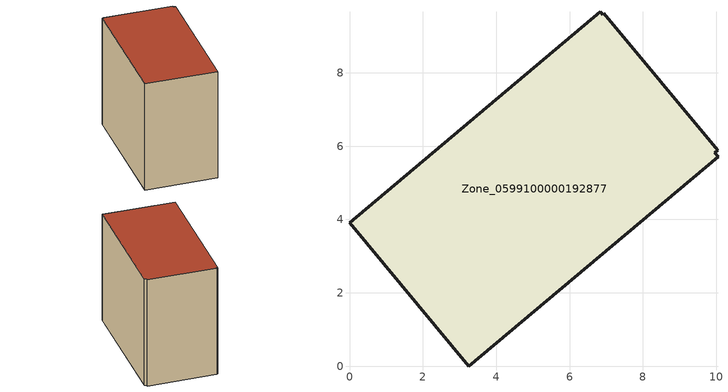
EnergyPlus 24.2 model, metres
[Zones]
Zone_0599100000192877
 floor ground (C_G): 10.05,5.89 9.96,5.82 10.05,5.71 3.26,0 0,3.91 6.84,9.66 6.9,9.59 6.94,9.63 z0
 wall outside (C_F): 3.26,0 10.05,5.71 9.96,5.82 10.05,5.89 6.94,9.63 6.9,9.59 6.84,9.66 0,3.91 3.26,0 z0:8.18
 roof outside (C_R): 9.96,5.82 10.05,5.89 6.94,9.63 6.9,9.59 6.84,9.66 0,3.91 3.26,0 10.05,5.71 z8.18
[BUILDING]
Pand.0599100000192877: North Axis=0; Terrain=City; Loads Convergence Tolerance Value=0.04; Temperature Convergence Tolerance Value=0.4; Solar Distribution=FullExterior; Maximum Number of Warmup Days=25; Minimum Number of Warmup Days=1
[Site:Location]
Rotterdam.The.Hague.AP_ZH_NLD Design_Conditions: Latitude=51.96; Longitude=4.45; Time Zone=1; Elevation=-4.5
[SITE:GROUNDTEMPERATURE:BUILDINGSURFACE]
18, 18, 18, 18, 18, 18, 18, 18, 18, 18, 18, 18
[MATERIAL] Thermal Absorptance=0.9; Solar Absorptance=0.7; Visible Absorptance=0.7
Name | Roughness | Thickness | Conductivity | Density | Specific Heat
G.TI.1975-1991 | MediumSmooth | 0.15 | 0.288461 | 540 | 1210
F.TI.1975-1991 | Rough | 0.3 | 0.230769 | 1920 | 840
R.TI.1975-1991 | MediumRough | 0.2 | 0.153846 | 1500 | 1000
[CONSTRUCTION]
C_G: G.TI.1975-1991
C_F: F.TI.1975-1991
C_R: R.TI.1975-1991
[ZONE]
Zone_0599100000192877: Type=1; Multiplier=1; Ceiling Height=Autocalculate; Volume=Autocalculate; Floor Area=autocalculate; Part of Total Floor Area=Yes
[ZONEINFILTRATION:DESIGNFLOWRATE]
Infil_Zone_0599100000192877: Zone or ZoneList or Space or SpaceList=Zone_0599100000192877; Schedule=AlwaysOn; Design Flow Rate Calculation Method=Flow/Area; Flow Rate per Floor Area=0.003; Constant Term Coefficient=1; Temperature Term Coefficient=0; Velocity Term Coefficient=0; Velocity Squared Term Coefficient=0
[HVACTEMPLATE:ZONE:IDEALLOADSAIRSYSTEM]
Zone_0599100000192877: Maximum Heating Supply Air Temperature=50; Minimum Cooling Supply Air Temperature=13; Maximum Heating Supply Air Humidity Ratio=0.0156; Minimum Cooling Supply Air Humidity Ratio=0.0077; Heating Limit=NoLimit; Cooling Limit=NoLimit; Dehumidification Control Type=ConstantSensibleHeatRatio; Cooling Sensible Heat Ratio=0.7; Dehumidification Setpoint=60; Humidification Control Type=None; Humidification Setpoint=30; Outdoor Air Method=None; Outdoor Air Flow Rate per Person=0.00944; Outdoor Air Flow Rate per Zone Floor Area=0; Outdoor Air Flow Rate per Zone=0; Demand Controlled Ventilation Type=None; Outdoor Air Economizer Type=NoEconomizer; Heat Recovery Type=None; Sensible Heat Recovery Effectiveness=0.7; Latent Heat Recovery Effectiveness=0.65
[ZONECONTROL:THERMOSTAT]
ThermostatControl_Zone_0599100000192877: Zone or ZoneList=Zone_0599100000192877; Control Type Schedule=DualSetpointControlType; Control 1=Thermostat_Zone_0599100000192877; Temperature Difference Between Cutout And Setpoint=0
[THERMOSTATSETPOINT:DUALSETPOINT]
Thermostat_Zone_0599100000192877: Heating Setpoint Temperature Schedule=HeatingSetpoint_Zone_0599100000192877; Cooling Setpoint Temperature Schedule=CoolingSetpoint_Zone_0599100000192877
[SCHEDULE:COMPACT]
HeatingSetpoint_Zone_0599100000192877: Through: 12/31, For: AllDays, Until: 24:00, 21
CoolingSetpoint_Zone_0599100000192877: Through: 12/31, For: AllDays, Until: 24:00, 24
DualSetpointControlType: Through: 12/31, For: AllDays, Until: 24:00, 4
AlwaysOn: Through: 12/31, For: AllDays, Until: 24:00, 1
